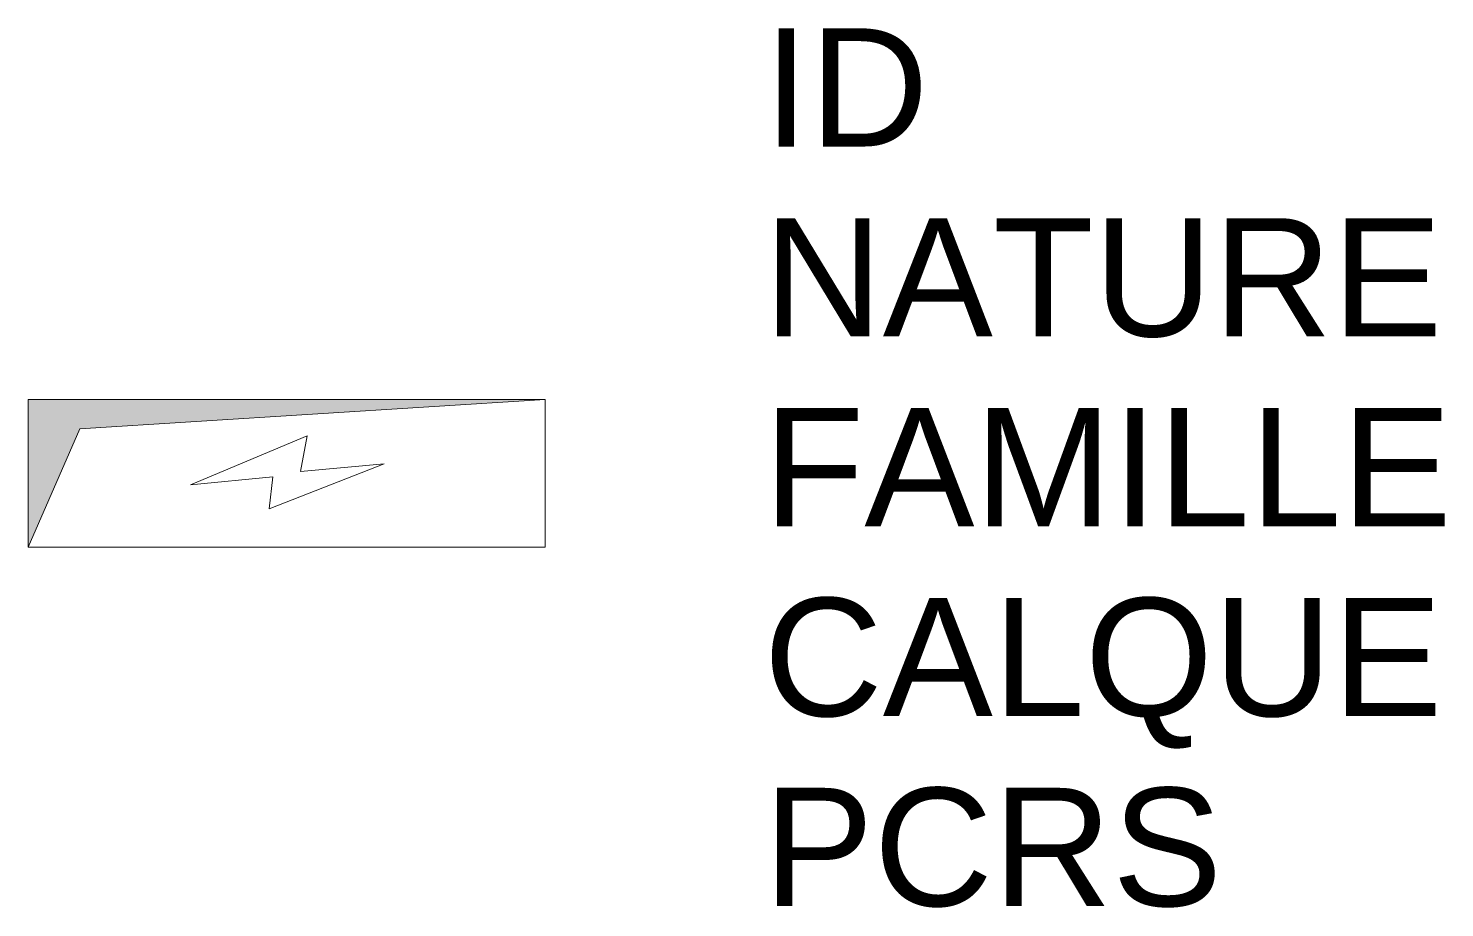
# Model space of a CAD drawing. Header units: metres. Extents: x 3079.61 to 3082.01, y 1838.82 to 1840.31.
import ezdxf

# ---------------------------------------------------------------- set-up
doc = ezdxf.new("R2010")
doc.units = ezdxf.units.M
doc.linetypes.add('Socle_Continu', pattern=[2.5, 2.5, 0])
doc.layers.add('ELECT_SCS', color=1, linetype='Socle_Continu', lineweight=13)
doc.styles.get("Standard").update_dxf_attribs({"font": 'arial.ttf'})

msp = doc.modelspace()

# ---------------------------------------------------------------- hatches: boundary and pattern name
at = {"layer": 'ELECT_SCS', "linetype": 'Socle_Continu'}
msp.add_hatch(color=256, dxfattribs=at).paths.add_polyline_path([(3079.6121, 1839.4345), (3079.6121, 1839.6845), (3080.4863, 1839.6845), (3079.6994, 1839.6348)])

# ---------------------------------------------------------------- linework, layer by layer
at = {"layer": 'ELECT_SCS', "linetype": 'Socle_Continu', "flags": 128}
msp.add_lwpolyline([(3079.6121, 1839.6845), (3079.6121, 1839.4345), (3080.4863, 1839.4345), (3080.4863, 1839.6845)], close=True, dxfattribs=at)
at = {"layer": 'ELECT_SCS', "linetype": 'Socle_Continu'}
msp.add_lwpolyline([(3079.6121, 1839.4345), (3079.6121, 1839.6845), (3080.4863, 1839.6845), (3079.6994, 1839.6348)], close=True, dxfattribs=at)
at = {"layer": 'ELECT_SCS', "linetype": 'Socle_Continu', "flags": 128}
msp.add_lwpolyline([(3080.2141, 1839.5756), (3080.0194, 1839.4993), (3080.0258, 1839.5538), (3079.8865, 1839.5399), (3080.084, 1839.6228), (3080.0724, 1839.5627), (3080.2141, 1839.5756)], dxfattribs=at)

# ---------------------------------------------------------------- texts
at = {"layer": 'ELECT_SCS', "linetype": 'Socle_Continu', "flags": 9}
for tag, p, s in [('ID', (3080.8559, 1840.1126), 'FP_0406'), ('NATURE', (3080.8559, 1839.7913), 'Coffret électrique'), ('FAMILLE', (3080.8559, 1839.47), 'Electricité'), ('CALQUE', (3080.8559, 1839.1487), 'ELECT_SCS'), ('PCRS', (3080.8559, 1838.8274), 'AffleurantSymbole')]:
    msp.add_attdef(tag, p, s, height=0.2, dxfattribs=at)

doc.saveas('drawing.dxf')
